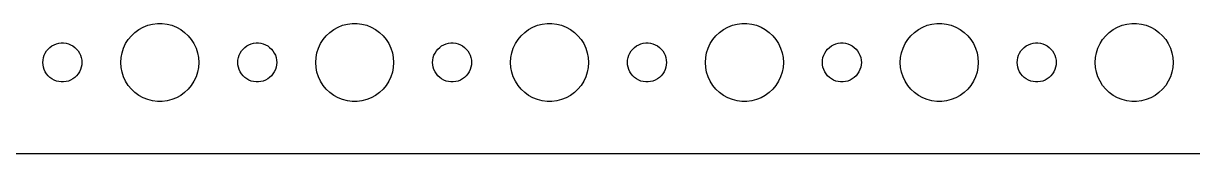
# Model space of a CAD drawing. Header units: metres. Extents: x -180 to 180, y -37 to 37.
# Drawn here: x -3 to 87, y -37 to -27 of the extents above; entities that cross this region are included whole.
import ezdxf

# ---------------------------------------------------------------- set-up
doc = ezdxf.new("R2010")
doc.units = ezdxf.units.M

msp = doc.modelspace()

# ---------------------------------------------------------------- linework, layer by layer
for p, q in [((5.31308, -27.9464), (5.58772, -27.6884)), ((5.58772, -27.6884), (5.89252, -27.467)), ((5.89252, -27.467), (6.22266, -27.2855)), ((6.22266, -27.2855), (6.57294, -27.1468)), ((6.57294, -27.1468), (6.93785, -27.0531)), ((6.93785, -27.0531), (7.31161, -27.0059)), ((7.31161, -27.0059), (7.68837, -27.0059)), ((7.68837, -27.0059), (8.06213, -27.0531)), ((8.06213, -27.0531), (8.42705, -27.1468)), ((8.42705, -27.1468), (8.77733, -27.2855)), ((8.77733, -27.2855), (9.10747, -27.467)), ((9.10747, -27.467), (9.41226, -27.6884)), ((9.41226, -27.6884), (9.6869, -27.9464)), ((20.3131, -27.9464), (20.5877, -27.6884)), ((20.5877, -27.6884), (20.8925, -27.467)), ((20.8925, -27.467), (21.2227, -27.2855)), ((21.2227, -27.2855), (21.5729, -27.1468)), ((21.5729, -27.1468), (21.9379, -27.0531)), ((21.9379, -27.0531), (22.3116, -27.0059)), ((22.3116, -27.0059), (22.6884, -27.0059)), ((22.6884, -27.0059), (23.0621, -27.0531)), ((23.0621, -27.0531), (23.427, -27.1468)), ((23.427, -27.1468), (23.7773, -27.2855)), ((23.7773, -27.2855), (24.1075, -27.467)), ((24.1075, -27.467), (24.4123, -27.6884)), ((24.4123, -27.6884), (24.6869, -27.9464)), ((35.3131, -27.9464), (35.5877, -27.6884)), ((35.5877, -27.6884), (35.8925, -27.467)), ((35.8925, -27.467), (36.2227, -27.2855)), ((36.2227, -27.2855), (36.5729, -27.1468)), ((36.5729, -27.1468), (36.9379, -27.0531)), ((36.9379, -27.0531), (37.3116, -27.0059)), ((37.3116, -27.0059), (37.6884, -27.0059)), ((37.6884, -27.0059), (38.0621, -27.0531)), ((38.0621, -27.0531), (38.427, -27.1468)), ((38.427, -27.1468), (38.7773, -27.2855)), ((38.7773, -27.2855), (39.1075, -27.467)), ((39.1075, -27.467), (39.4123, -27.6884)), ((39.4123, -27.6884), (39.6869, -27.9464)), ((50.3131, -27.9464), (50.5877, -27.6884)), ((50.5877, -27.6884), (50.8925, -27.467)), ((50.8925, -27.467), (51.2227, -27.2855)), ((51.2227, -27.2855), (51.5729, -27.1468)), ((51.5729, -27.1468), (51.9379, -27.0531)), ((51.9379, -27.0531), (52.3116, -27.0059)), ((52.3116, -27.0059), (52.6884, -27.0059)), ((52.6884, -27.0059), (53.0621, -27.0531)), ((53.0621, -27.0531), (53.427, -27.1468)), ((53.427, -27.1468), (53.7773, -27.2855)), ((53.7773, -27.2855), (54.1075, -27.467)), ((54.1075, -27.467), (54.4123, -27.6884)), ((54.4123, -27.6884), (54.6869, -27.9464)), ((65.3131, -27.9464), (65.5877, -27.6884)), ((65.5877, -27.6884), (65.8925, -27.467)), ((65.8925, -27.467), (66.2227, -27.2855)), ((66.2227, -27.2855), (66.573, -27.1468)), ((66.573, -27.1468), (66.9379, -27.0531)), ((66.9379, -27.0531), (67.3116, -27.0059)), ((67.3116, -27.0059), (67.6884, -27.0059)), ((67.6884, -27.0059), (68.0621, -27.0531)), ((68.0621, -27.0531), (68.427, -27.1468)), ((68.427, -27.1468), (68.7773, -27.2855)), ((68.7773, -27.2855), (69.1075, -27.467)), ((69.1075, -27.467), (69.4123, -27.6884)), ((69.4123, -27.6884), (69.6869, -27.9464)), ((80.3131, -27.9464), (80.5877, -27.6884)), ((80.5877, -27.6884), (80.8925, -27.467)), ((80.8925, -27.467), (81.2227, -27.2855)), ((81.2227, -27.2855), (81.573, -27.1468)), ((81.573, -27.1468), (81.9379, -27.0531)), ((81.9379, -27.0531), (82.3116, -27.0059)), ((82.3116, -27.0059), (82.6884, -27.0059)), ((82.6884, -27.0059), (83.0621, -27.0531)), ((83.0621, -27.0531), (83.427, -27.1468)), ((83.427, -27.1468), (83.7773, -27.2855)), ((83.7773, -27.2855), (84.1075, -27.467)), ((84.1075, -27.467), (84.4123, -27.6884)), ((84.4123, -27.6884), (84.6869, -27.9464)), ((-0.95613, -28.8442), (-0.80373, -28.7335)), ((-0.80373, -28.7335), (-0.63866, -28.6427)), ((-0.63866, -28.6427), (-0.46352, -28.5734)), ((-0.46352, -28.5734), (-0.28107, -28.5266)), ((-0.28107, -28.5266), (-0.09418, -28.503)), ((-0.09418, -28.503), (0.09418, -28.503)), ((0.09418, -28.503), (0.28107, -28.5266)), ((0.28107, -28.5266), (0.46352, -28.5734)), ((0.46352, -28.5734), (0.63866, -28.6427)), ((0.63866, -28.6427), (0.80373, -28.7335)), ((0.80373, -28.7335), (0.95613, -28.8442)), ((4.71066, -28.8956), (4.87108, -28.5547)), ((4.87108, -28.5547), (5.07294, -28.2366)), ((5.07294, -28.2366), (5.31308, -27.9464)), ((9.6869, -27.9464), (9.92705, -28.2366)), ((9.92705, -28.2366), (10.1289, -28.5547)), ((10.1289, -28.5547), (10.2893, -28.8956)), ((14.0439, -28.8442), (14.1963, -28.7335)), ((14.1963, -28.7335), (14.3613, -28.6427)), ((14.3613, -28.6427), (14.5365, -28.5734)), ((14.5365, -28.5734), (14.7189, -28.5266)), ((14.7189, -28.5266), (14.9058, -28.503)), ((14.9058, -28.503), (15.0942, -28.503)), ((15.0942, -28.503), (15.2811, -28.5266)), ((15.2811, -28.5266), (15.4635, -28.5734)), ((15.4635, -28.5734), (15.6387, -28.6427)), ((15.6387, -28.6427), (15.8037, -28.7335)), ((15.8037, -28.7335), (15.9561, -28.8442)), ((19.7107, -28.8956), (19.8711, -28.5547)), ((19.8711, -28.5547), (20.0729, -28.2366)), ((20.0729, -28.2366), (20.3131, -27.9464)), ((24.6869, -27.9464), (24.927, -28.2366)), ((24.927, -28.2366), (25.1289, -28.5547)), ((25.1289, -28.5547), (25.2893, -28.8956)), ((29.0439, -28.8442), (29.1963, -28.7335)), ((29.1963, -28.7335), (29.3613, -28.6427)), ((29.3613, -28.6427), (29.5365, -28.5734)), ((29.5365, -28.5734), (29.7189, -28.5266)), ((29.7189, -28.5266), (29.9058, -28.503)), ((29.9058, -28.503), (30.0942, -28.503)), ((30.0942, -28.503), (30.2811, -28.5266)), ((30.2811, -28.5266), (30.4635, -28.5734)), ((30.4635, -28.5734), (30.6387, -28.6427)), ((30.6387, -28.6427), (30.8037, -28.7335)), ((30.8037, -28.7335), (30.9561, -28.8442)), ((34.7107, -28.8956), (34.8711, -28.5547)), ((34.8711, -28.5547), (35.0729, -28.2366)), ((35.0729, -28.2366), (35.3131, -27.9464)), ((39.6869, -27.9464), (39.927, -28.2366)), ((39.927, -28.2366), (40.1289, -28.5547)), ((40.1289, -28.5547), (40.2893, -28.8956)), ((44.0439, -28.8442), (44.1963, -28.7335)), ((44.1963, -28.7335), (44.3613, -28.6427)), ((44.3613, -28.6427), (44.5365, -28.5734)), ((44.5365, -28.5734), (44.7189, -28.5266)), ((44.7189, -28.5266), (44.9058, -28.503)), ((44.9058, -28.503), (45.0942, -28.503)), ((45.0942, -28.503), (45.2811, -28.5266)), ((45.2811, -28.5266), (45.4635, -28.5734)), ((45.4635, -28.5734), (45.6387, -28.6427)), ((45.6387, -28.6427), (45.8037, -28.7335)), ((45.8037, -28.7335), (45.9561, -28.8442)), ((49.7107, -28.8956), (49.8711, -28.5547)), ((49.8711, -28.5547), (50.0729, -28.2366)), ((50.0729, -28.2366), (50.3131, -27.9464)), ((54.6869, -27.9464), (54.927, -28.2366)), ((54.927, -28.2366), (55.1289, -28.5547)), ((55.1289, -28.5547), (55.2893, -28.8956)), ((59.0439, -28.8442), (59.1963, -28.7335)), ((59.1963, -28.7335), (59.3613, -28.6427)), ((59.3613, -28.6427), (59.5365, -28.5734)), ((59.5365, -28.5734), (59.7189, -28.5266)), ((59.7189, -28.5266), (59.9058, -28.503)), ((59.9058, -28.503), (60.0942, -28.503)), ((60.0942, -28.503), (60.2811, -28.5266)), ((60.2811, -28.5266), (60.4635, -28.5734)), ((60.4635, -28.5734), (60.6387, -28.6427)), ((60.6387, -28.6427), (60.8037, -28.7335)), ((60.8037, -28.7335), (60.9561, -28.8442)), ((64.7107, -28.8956), (64.8711, -28.5547)), ((64.8711, -28.5547), (65.073, -28.2366)), ((65.073, -28.2366), (65.3131, -27.9464)), ((69.6869, -27.9464), (69.927, -28.2366)), ((69.927, -28.2366), (70.1289, -28.5547)), ((70.1289, -28.5547), (70.2893, -28.8956)), ((74.0439, -28.8442), (74.1963, -28.7335)), ((74.1963, -28.7335), (74.3613, -28.6427)), ((74.3613, -28.6427), (74.5365, -28.5734)), ((74.5365, -28.5734), (74.7189, -28.5266)), ((74.7189, -28.5266), (74.9058, -28.503)), ((74.9058, -28.503), (75.0942, -28.503)), ((75.0942, -28.503), (75.2811, -28.5266)), ((75.2811, -28.5266), (75.4635, -28.5734)), ((75.4635, -28.5734), (75.6387, -28.6427)), ((75.6387, -28.6427), (75.8037, -28.7335)), ((75.8037, -28.7335), (75.9561, -28.8442)), ((79.7107, -28.8956), (79.8711, -28.5547)), ((79.8711, -28.5547), (80.073, -28.2366)), ((80.073, -28.2366), (80.3131, -27.9464)), ((84.6869, -27.9464), (84.927, -28.2366)), ((84.927, -28.2366), (85.1289, -28.5547)), ((85.1289, -28.5547), (85.2893, -28.8956)), ((-1.48816, -29.812), (-1.45287, -29.627)), ((-1.45287, -29.627), (-1.39465, -29.4478)), ((-1.39465, -29.4478), (-1.31445, -29.2774)), ((-1.31445, -29.2774), (-1.21352, -29.1183)), ((-1.21352, -29.1183), (-1.09344, -28.9732)), ((-1.09344, -28.9732), (-0.95613, -28.8442)), ((0.95613, -28.8442), (1.09344, -28.9732)), ((1.09344, -28.9732), (1.21352, -29.1183)), ((1.21352, -29.1183), (1.31445, -29.2774)), ((1.31445, -29.2774), (1.39465, -29.4478)), ((1.39465, -29.4478), (1.45287, -29.627)), ((1.45287, -29.627), (1.48816, -29.812)), ((4.5, -30), (4.52365, -29.624)), ((4.52365, -29.624), (4.59424, -29.2539)), ((4.59424, -29.2539), (4.71066, -28.8956)), ((10.2893, -28.8956), (10.4057, -29.2539)), ((10.4057, -29.2539), (10.4763, -29.624)), ((10.4763, -29.624), (10.5, -30)), ((13.5118, -29.812), (13.5471, -29.627)), ((13.5471, -29.627), (13.6053, -29.4478)), ((13.6053, -29.4478), (13.6855, -29.2774)), ((13.6855, -29.2774), (13.7865, -29.1183)), ((13.7865, -29.1183), (13.9065, -28.9732)), ((13.9065, -28.9732), (14.0439, -28.8442)), ((15.9561, -28.8442), (16.0934, -28.9732)), ((16.0934, -28.9732), (16.2135, -29.1183)), ((16.2135, -29.1183), (16.3145, -29.2774)), ((16.3145, -29.2774), (16.3947, -29.4478)), ((16.3947, -29.4478), (16.4529, -29.627)), ((16.4529, -29.627), (16.4882, -29.812)), ((19.5, -30), (19.5237, -29.624)), ((19.5237, -29.624), (19.5942, -29.2539)), ((19.5942, -29.2539), (19.7107, -28.8956)), ((25.2893, -28.8956), (25.4057, -29.2539)), ((25.4057, -29.2539), (25.4763, -29.624)), ((25.4763, -29.624), (25.5, -30)), ((28.5118, -29.812), (28.5471, -29.627)), ((28.5471, -29.627), (28.6053, -29.4478)), ((28.6053, -29.4478), (28.6855, -29.2774)), ((28.6855, -29.2774), (28.7865, -29.1183)), ((28.7865, -29.1183), (28.9065, -28.9732)), ((28.9065, -28.9732), (29.0439, -28.8442)), ((30.9561, -28.8442), (31.0934, -28.9732)), ((31.0934, -28.9732), (31.2135, -29.1183)), ((31.2135, -29.1183), (31.3145, -29.2774)), ((31.3145, -29.2774), (31.3947, -29.4478)), ((31.3947, -29.4478), (31.4529, -29.627)), ((31.4529, -29.627), (31.4882, -29.812)), ((34.5, -30), (34.5237, -29.624)), ((34.5237, -29.624), (34.5942, -29.2539)), ((34.5942, -29.2539), (34.7107, -28.8956)), ((40.2893, -28.8956), (40.4057, -29.2539)), ((40.4057, -29.2539), (40.4763, -29.624)), ((40.4763, -29.624), (40.5, -30)), ((43.5118, -29.812), (43.5471, -29.627)), ((43.5471, -29.627), (43.6053, -29.4478)), ((43.6053, -29.4478), (43.6855, -29.2774)), ((43.6855, -29.2774), (43.7865, -29.1183)), ((43.7865, -29.1183), (43.9065, -28.9732)), ((43.9065, -28.9732), (44.0439, -28.8442)), ((45.9561, -28.8442), (46.0934, -28.9732)), ((46.0934, -28.9732), (46.2135, -29.1183)), ((46.2135, -29.1183), (46.3145, -29.2774)), ((46.3145, -29.2774), (46.3947, -29.4478)), ((46.3947, -29.4478), (46.4529, -29.627)), ((46.4529, -29.627), (46.4882, -29.812)), ((49.5, -30), (49.5237, -29.624)), ((49.5237, -29.624), (49.5942, -29.2539)), ((49.5942, -29.2539), (49.7107, -28.8956)), ((55.2893, -28.8956), (55.4057, -29.2539)), ((55.4057, -29.2539), (55.4763, -29.624)), ((55.4763, -29.624), (55.5, -30)), ((58.5118, -29.812), (58.5471, -29.627)), ((58.5471, -29.627), (58.6053, -29.4478)), ((58.6053, -29.4478), (58.6855, -29.2774)), ((58.6855, -29.2774), (58.7865, -29.1183)), ((58.7865, -29.1183), (58.9065, -28.9732)), ((58.9065, -28.9732), (59.0439, -28.8442)), ((60.9561, -28.8442), (61.0934, -28.9732)), ((61.0934, -28.9732), (61.2135, -29.1183)), ((61.2135, -29.1183), (61.3145, -29.2774)), ((61.3145, -29.2774), (61.3947, -29.4478)), ((61.3947, -29.4478), (61.4529, -29.627)), ((61.4529, -29.627), (61.4882, -29.812)), ((64.5, -30), (64.5237, -29.624)), ((64.5237, -29.624), (64.5943, -29.2539)), ((64.5943, -29.2539), (64.7107, -28.8956)), ((70.2893, -28.8956), (70.4057, -29.2539)), ((70.4057, -29.2539), (70.4763, -29.624)), ((70.4763, -29.624), (70.5, -30)), ((73.5118, -29.812), (73.5471, -29.627)), ((73.5471, -29.627), (73.6053, -29.4478)), ((73.6053, -29.4478), (73.6855, -29.2774)), ((73.6855, -29.2774), (73.7865, -29.1183)), ((73.7865, -29.1183), (73.9065, -28.9732)), ((73.9065, -28.9732), (74.0439, -28.8442)), ((75.9561, -28.8442), (76.0934, -28.9732)), ((76.0934, -28.9732), (76.2135, -29.1183)), ((76.2135, -29.1183), (76.3145, -29.2774)), ((76.3145, -29.2774), (76.3947, -29.4478)), ((76.3947, -29.4478), (76.4529, -29.627)), ((76.4529, -29.627), (76.4882, -29.812)), ((79.5, -30), (79.5237, -29.624)), ((79.5237, -29.624), (79.5943, -29.2539)), ((79.5943, -29.2539), (79.7107, -28.8956)), ((85.2893, -28.8956), (85.4057, -29.2539)), ((85.4057, -29.2539), (85.4763, -29.624)), ((85.4763, -29.624), (85.5, -30)), ((-1.5, -30), (-1.48816, -29.812)), ((-1.48816, -30.188), (-1.5, -30)), ((-1.45287, -30.373), (-1.48816, -30.188)), ((-1.39465, -30.5522), (-1.45287, -30.373)), ((-1.31445, -30.7226), (-1.39465, -30.5522)), ((1.39465, -30.5522), (1.31445, -30.7226)), ((1.45287, -30.373), (1.39465, -30.5522)), ((1.48816, -30.188), (1.45287, -30.373)), ((1.48816, -29.812), (1.5, -30)), ((1.5, -30), (1.48816, -30.188)), ((4.52365, -30.376), (4.5, -30)), ((4.59424, -30.7461), (4.52365, -30.376)), ((10.4763, -30.376), (10.4057, -30.7461)), ((10.5, -30), (10.4763, -30.376)), ((13.5, -30), (13.5118, -29.812)), ((13.5118, -30.188), (13.5, -30)), ((13.5471, -30.373), (13.5118, -30.188)), ((13.6053, -30.5522), (13.5471, -30.373)), ((13.6855, -30.7226), (13.6053, -30.5522)), ((16.3947, -30.5522), (16.3145, -30.7226)), ((16.4529, -30.373), (16.3947, -30.5522)), ((16.4882, -30.188), (16.4529, -30.373)), ((16.4882, -29.812), (16.5, -30)), ((16.5, -30), (16.4882, -30.188)), ((19.5237, -30.376), (19.5, -30)), ((19.5942, -30.7461), (19.5237, -30.376)), ((25.4763, -30.376), (25.4057, -30.7461)), ((25.5, -30), (25.4763, -30.376)), ((28.5, -30), (28.5118, -29.812)), ((28.5118, -30.188), (28.5, -30)), ((28.5471, -30.373), (28.5118, -30.188)), ((28.6053, -30.5522), (28.5471, -30.373)), ((28.6855, -30.7226), (28.6053, -30.5522)), ((31.3947, -30.5522), (31.3145, -30.7226)), ((31.4529, -30.373), (31.3947, -30.5522)), ((31.4882, -30.188), (31.4529, -30.373)), ((31.4882, -29.812), (31.5, -30)), ((31.5, -30), (31.4882, -30.188)), ((34.5237, -30.376), (34.5, -30)), ((34.5942, -30.7461), (34.5237, -30.376)), ((40.4763, -30.376), (40.4057, -30.7461)), ((40.5, -30), (40.4763, -30.376)), ((43.5, -30), (43.5118, -29.812)), ((43.5118, -30.188), (43.5, -30)), ((43.5471, -30.373), (43.5118, -30.188)), ((43.6053, -30.5522), (43.5471, -30.373)), ((43.6855, -30.7226), (43.6053, -30.5522)), ((46.3947, -30.5522), (46.3145, -30.7226)), ((46.4529, -30.373), (46.3947, -30.5522)), ((46.4882, -30.188), (46.4529, -30.373)), ((46.4882, -29.812), (46.5, -30)), ((46.5, -30), (46.4882, -30.188)), ((49.5237, -30.376), (49.5, -30)), ((49.5942, -30.7461), (49.5237, -30.376)), ((55.4763, -30.376), (55.4057, -30.7461)), ((55.5, -30), (55.4763, -30.376)), ((58.5, -30), (58.5118, -29.812)), ((58.5118, -30.188), (58.5, -30)), ((58.5471, -30.373), (58.5118, -30.188)), ((58.6053, -30.5522), (58.5471, -30.373)), ((58.6855, -30.7226), (58.6053, -30.5522)), ((61.3947, -30.5522), (61.3145, -30.7226)), ((61.4529, -30.373), (61.3947, -30.5522)), ((61.4882, -30.188), (61.4529, -30.373)), ((61.4882, -29.812), (61.5, -30)), ((61.5, -30), (61.4882, -30.188)), ((64.5237, -30.376), (64.5, -30)), ((64.5943, -30.7461), (64.5237, -30.376)), ((70.4763, -30.376), (70.4057, -30.7461)), ((70.5, -30), (70.4763, -30.376)), ((73.5, -30), (73.5118, -29.812)), ((73.5118, -30.188), (73.5, -30)), ((73.5471, -30.373), (73.5118, -30.188)), ((73.6053, -30.5522), (73.5471, -30.373)), ((73.6855, -30.7226), (73.6053, -30.5522)), ((76.3947, -30.5522), (76.3145, -30.7226)), ((76.4529, -30.373), (76.3947, -30.5522)), ((76.4882, -30.188), (76.4529, -30.373)), ((76.4882, -29.812), (76.5, -30)), ((76.5, -30), (76.4882, -30.188)), ((79.5237, -30.376), (79.5, -30)), ((79.5943, -30.7461), (79.5237, -30.376)), ((85.4763, -30.376), (85.4057, -30.7461)), ((85.5, -30), (85.4763, -30.376)), ((-1.21352, -30.8817), (-1.31445, -30.7226)), ((-1.09344, -31.0268), (-1.21352, -30.8817)), ((-0.95613, -31.1558), (-1.09344, -31.0268)), ((-0.80373, -31.2665), (-0.95613, -31.1558)), ((-0.63866, -31.3572), (-0.80373, -31.2665)), ((-0.46352, -31.4266), (-0.63866, -31.3572)), ((-0.28107, -31.4734), (-0.46352, -31.4266)), ((-0.09418, -31.497), (-0.28107, -31.4734)), ((0.09418, -31.497), (-0.09418, -31.497)), ((0.28107, -31.4734), (0.09418, -31.497)), ((0.46352, -31.4266), (0.28107, -31.4734)), ((0.63866, -31.3572), (0.46352, -31.4266)), ((0.80373, -31.2665), (0.63866, -31.3572)), ((0.95613, -31.1558), (0.80373, -31.2665)), ((1.09344, -31.0268), (0.95613, -31.1558)), ((1.21352, -30.8817), (1.09344, -31.0268)), ((1.31445, -30.7226), (1.21352, -30.8817)), ((4.71066, -31.1044), (4.59424, -30.7461)), ((4.87108, -31.4453), (4.71066, -31.1044)), ((5.07294, -31.7634), (4.87108, -31.4453)), ((10.1289, -31.4453), (9.92705, -31.7634)), ((10.2893, -31.1044), (10.1289, -31.4453)), ((10.4057, -30.7461), (10.2893, -31.1044)), ((13.7865, -30.8817), (13.6855, -30.7226)), ((13.9065, -31.0268), (13.7865, -30.8817)), ((14.0439, -31.1558), (13.9065, -31.0268)), ((14.1963, -31.2665), (14.0439, -31.1558)), ((14.3613, -31.3572), (14.1963, -31.2665)), ((14.5365, -31.4266), (14.3613, -31.3572)), ((14.7189, -31.4734), (14.5365, -31.4266)), ((14.9058, -31.497), (14.7189, -31.4734)), ((15.0942, -31.497), (14.9058, -31.497)), ((15.2811, -31.4734), (15.0942, -31.497)), ((15.4635, -31.4266), (15.2811, -31.4734)), ((15.6387, -31.3572), (15.4635, -31.4266)), ((15.8037, -31.2665), (15.6387, -31.3572)), ((15.9561, -31.1558), (15.8037, -31.2665)), ((16.0934, -31.0268), (15.9561, -31.1558)), ((16.2135, -30.8817), (16.0934, -31.0268)), ((16.3145, -30.7226), (16.2135, -30.8817)), ((19.7107, -31.1044), (19.5942, -30.7461)), ((19.8711, -31.4453), (19.7107, -31.1044)), ((20.0729, -31.7634), (19.8711, -31.4453)), ((25.1289, -31.4453), (24.927, -31.7634)), ((25.2893, -31.1044), (25.1289, -31.4453)), ((25.4057, -30.7461), (25.2893, -31.1044)), ((28.7865, -30.8817), (28.6855, -30.7226)), ((28.9065, -31.0268), (28.7865, -30.8817)), ((29.0439, -31.1558), (28.9065, -31.0268)), ((29.1963, -31.2665), (29.0439, -31.1558)), ((29.3613, -31.3572), (29.1963, -31.2665)), ((29.5365, -31.4266), (29.3613, -31.3572)), ((29.7189, -31.4734), (29.5365, -31.4266)), ((29.9058, -31.497), (29.7189, -31.4734)), ((30.0942, -31.497), (29.9058, -31.497)), ((30.2811, -31.4734), (30.0942, -31.497)), ((30.4635, -31.4266), (30.2811, -31.4734)), ((30.6387, -31.3572), (30.4635, -31.4266)), ((30.8037, -31.2665), (30.6387, -31.3572)), ((30.9561, -31.1558), (30.8037, -31.2665)), ((31.0934, -31.0268), (30.9561, -31.1558)), ((31.2135, -30.8817), (31.0934, -31.0268)), ((31.3145, -30.7226), (31.2135, -30.8817)), ((34.7107, -31.1044), (34.5942, -30.7461)), ((34.8711, -31.4453), (34.7107, -31.1044)), ((35.0729, -31.7634), (34.8711, -31.4453)), ((40.1289, -31.4453), (39.927, -31.7634)), ((40.2893, -31.1044), (40.1289, -31.4453)), ((40.4057, -30.7461), (40.2893, -31.1044)), ((43.7865, -30.8817), (43.6855, -30.7226)), ((43.9065, -31.0268), (43.7865, -30.8817)), ((44.0439, -31.1558), (43.9065, -31.0268)), ((44.1963, -31.2665), (44.0439, -31.1558)), ((44.3613, -31.3572), (44.1963, -31.2665)), ((44.5365, -31.4266), (44.3613, -31.3572)), ((44.7189, -31.4734), (44.5365, -31.4266)), ((44.9058, -31.497), (44.7189, -31.4734)), ((45.0942, -31.497), (44.9058, -31.497)), ((45.2811, -31.4734), (45.0942, -31.497)), ((45.4635, -31.4266), (45.2811, -31.4734)), ((45.6387, -31.3572), (45.4635, -31.4266)), ((45.8037, -31.2665), (45.6387, -31.3572)), ((45.9561, -31.1558), (45.8037, -31.2665)), ((46.0934, -31.0268), (45.9561, -31.1558)), ((46.2135, -30.8817), (46.0934, -31.0268)), ((46.3145, -30.7226), (46.2135, -30.8817)), ((49.7107, -31.1044), (49.5942, -30.7461)), ((49.8711, -31.4453), (49.7107, -31.1044)), ((50.0729, -31.7634), (49.8711, -31.4453)), ((55.1289, -31.4453), (54.927, -31.7634)), ((55.2893, -31.1044), (55.1289, -31.4453)), ((55.4057, -30.7461), (55.2893, -31.1044)), ((58.7865, -30.8817), (58.6855, -30.7226)), ((58.9065, -31.0268), (58.7865, -30.8817)), ((59.0439, -31.1558), (58.9065, -31.0268)), ((59.1963, -31.2665), (59.0439, -31.1558)), ((59.3613, -31.3572), (59.1963, -31.2665)), ((59.5365, -31.4266), (59.3613, -31.3572)), ((59.7189, -31.4734), (59.5365, -31.4266)), ((59.9058, -31.497), (59.7189, -31.4734)), ((60.0942, -31.497), (59.9058, -31.497)), ((60.2811, -31.4734), (60.0942, -31.497)), ((60.4635, -31.4266), (60.2811, -31.4734)), ((60.6387, -31.3572), (60.4635, -31.4266)), ((60.8037, -31.2665), (60.6387, -31.3572)), ((60.9561, -31.1558), (60.8037, -31.2665)), ((61.0934, -31.0268), (60.9561, -31.1558)), ((61.2135, -30.8817), (61.0934, -31.0268)), ((61.3145, -30.7226), (61.2135, -30.8817)), ((64.7107, -31.1044), (64.5943, -30.7461)), ((64.8711, -31.4453), (64.7107, -31.1044)), ((65.073, -31.7634), (64.8711, -31.4453)), ((70.1289, -31.4453), (69.927, -31.7634)), ((70.2893, -31.1044), (70.1289, -31.4453)), ((70.4057, -30.7461), (70.2893, -31.1044)), ((73.7865, -30.8817), (73.6855, -30.7226)), ((73.9065, -31.0268), (73.7865, -30.8817)), ((74.0439, -31.1558), (73.9065, -31.0268)), ((74.1963, -31.2665), (74.0439, -31.1558)), ((74.3613, -31.3572), (74.1963, -31.2665)), ((74.5365, -31.4266), (74.3613, -31.3572)), ((74.7189, -31.4734), (74.5365, -31.4266)), ((74.9058, -31.497), (74.7189, -31.4734)), ((75.0942, -31.497), (74.9058, -31.497)), ((75.2811, -31.4734), (75.0942, -31.497)), ((75.4635, -31.4266), (75.2811, -31.4734)), ((75.6387, -31.3572), (75.4635, -31.4266)), ((75.8037, -31.2665), (75.6387, -31.3572)), ((75.9561, -31.1558), (75.8037, -31.2665)), ((76.0934, -31.0268), (75.9561, -31.1558)), ((76.2135, -30.8817), (76.0934, -31.0268)), ((76.3145, -30.7226), (76.2135, -30.8817)), ((79.7107, -31.1044), (79.5943, -30.7461)), ((79.8711, -31.4453), (79.7107, -31.1044)), ((80.073, -31.7634), (79.8711, -31.4453)), ((85.1289, -31.4453), (84.927, -31.7634)), ((85.2893, -31.1044), (85.1289, -31.4453)), ((85.4057, -30.7461), (85.2893, -31.1044)), ((5.31308, -32.0536), (5.07294, -31.7634)), ((5.58772, -32.3115), (5.31308, -32.0536)), ((5.89252, -32.533), (5.58772, -32.3115)), ((9.41226, -32.3115), (9.10747, -32.533)), ((9.6869, -32.0536), (9.41226, -32.3115)), ((9.92705, -31.7634), (9.6869, -32.0536)), ((20.3131, -32.0536), (20.0729, -31.7634)), ((20.5877, -32.3115), (20.3131, -32.0536)), ((20.8925, -32.533), (20.5877, -32.3115)), ((24.4123, -32.3115), (24.1075, -32.533)), ((24.6869, -32.0536), (24.4123, -32.3115)), ((24.927, -31.7634), (24.6869, -32.0536)), ((35.3131, -32.0536), (35.0729, -31.7634)), ((35.5877, -32.3115), (35.3131, -32.0536)), ((35.8925, -32.533), (35.5877, -32.3115)), ((39.4123, -32.3115), (39.1075, -32.533)), ((39.6869, -32.0536), (39.4123, -32.3115)), ((39.927, -31.7634), (39.6869, -32.0536)), ((50.3131, -32.0536), (50.0729, -31.7634)), ((50.5877, -32.3115), (50.3131, -32.0536)), ((50.8925, -32.533), (50.5877, -32.3115)), ((54.4123, -32.3115), (54.1075, -32.533)), ((54.6869, -32.0536), (54.4123, -32.3115)), ((54.927, -31.7634), (54.6869, -32.0536)), ((65.3131, -32.0536), (65.073, -31.7634)), ((65.5877, -32.3115), (65.3131, -32.0536)), ((65.8925, -32.533), (65.5877, -32.3115)), ((69.4123, -32.3115), (69.1075, -32.533)), ((69.6869, -32.0536), (69.4123, -32.3115)), ((69.927, -31.7634), (69.6869, -32.0536)), ((80.3131, -32.0536), (80.073, -31.7634)), ((80.5877, -32.3115), (80.3131, -32.0536)), ((80.8925, -32.533), (80.5877, -32.3115)), ((84.4123, -32.3115), (84.1075, -32.533)), ((84.6869, -32.0536), (84.4123, -32.3115)), ((84.927, -31.7634), (84.6869, -32.0536)), ((6.22266, -32.7145), (5.89252, -32.533)), ((6.57294, -32.8532), (6.22266, -32.7145)), ((6.93785, -32.9469), (6.57294, -32.8532)), ((7.31161, -32.9941), (6.93785, -32.9469)), ((7.68837, -32.9941), (7.31161, -32.9941)), ((8.06213, -32.9469), (7.68837, -32.9941)), ((8.42705, -32.8532), (8.06213, -32.9469)), ((8.77733, -32.7145), (8.42705, -32.8532)), ((9.10747, -32.533), (8.77733, -32.7145)), ((21.2227, -32.7145), (20.8925, -32.533)), ((21.5729, -32.8532), (21.2227, -32.7145)), ((21.9379, -32.9469), (21.5729, -32.8532)), ((22.3116, -32.9941), (21.9379, -32.9469)), ((22.6884, -32.9941), (22.3116, -32.9941)), ((23.0621, -32.9469), (22.6884, -32.9941)), ((23.427, -32.8532), (23.0621, -32.9469)), ((23.7773, -32.7145), (23.427, -32.8532)), ((24.1075, -32.533), (23.7773, -32.7145)), ((36.2227, -32.7145), (35.8925, -32.533)), ((36.5729, -32.8532), (36.2227, -32.7145)), ((36.9379, -32.9469), (36.5729, -32.8532)), ((37.3116, -32.9941), (36.9379, -32.9469)), ((37.6884, -32.9941), (37.3116, -32.9941)), ((38.0621, -32.9469), (37.6884, -32.9941)), ((38.427, -32.8532), (38.0621, -32.9469)), ((38.7773, -32.7145), (38.427, -32.8532)), ((39.1075, -32.533), (38.7773, -32.7145)), ((51.2227, -32.7145), (50.8925, -32.533)), ((51.5729, -32.8532), (51.2227, -32.7145)), ((51.9379, -32.9469), (51.5729, -32.8532)), ((52.3116, -32.9941), (51.9379, -32.9469)), ((52.6884, -32.9941), (52.3116, -32.9941)), ((53.0621, -32.9469), (52.6884, -32.9941)), ((53.427, -32.8532), (53.0621, -32.9469)), ((53.7773, -32.7145), (53.427, -32.8532)), ((54.1075, -32.533), (53.7773, -32.7145)), ((66.2227, -32.7145), (65.8925, -32.533)), ((66.573, -32.8532), (66.2227, -32.7145)), ((66.9379, -32.9469), (66.573, -32.8532)), ((67.3116, -32.9941), (66.9379, -32.9469)), ((67.6884, -32.9941), (67.3116, -32.9941)), ((68.0621, -32.9469), (67.6884, -32.9941)), ((68.427, -32.8532), (68.0621, -32.9469)), ((68.7773, -32.7145), (68.427, -32.8532)), ((69.1075, -32.533), (68.7773, -32.7145)), ((81.2227, -32.7145), (80.8925, -32.533)), ((81.573, -32.8532), (81.2227, -32.7145)), ((81.9379, -32.9469), (81.573, -32.8532)), ((82.3116, -32.9941), (81.9379, -32.9469)), ((82.6884, -32.9941), (82.3116, -32.9941)), ((83.0621, -32.9469), (82.6884, -32.9941)), ((83.427, -32.8532), (83.0621, -32.9469)), ((83.7773, -32.7145), (83.427, -32.8532)), ((84.1075, -32.533), (83.7773, -32.7145)), ((-174.814, -36.9901), (174.814, -36.9901))]:
    msp.add_line(p, q)

doc.saveas('drawing.dxf')
